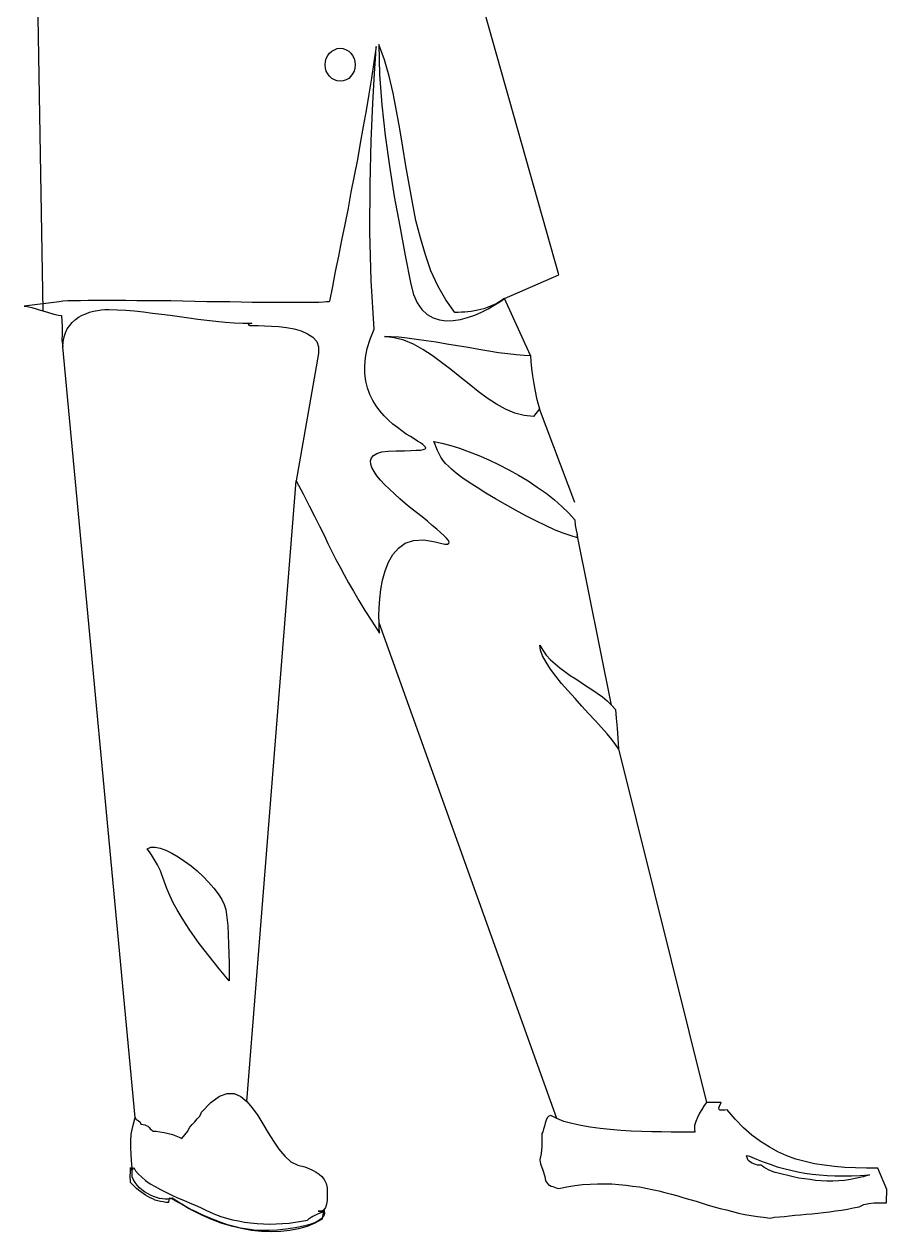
# Model space of a CAD drawing. Extents: x 3778 to 4621, y -3448 to -1606.
# Drawn here: x 3841 to 4621, y -3448 to -2356 of the extents above; entities that cross this region are included whole.
import ezdxf

# ---------------------------------------------------------------- set-up
doc = ezdxf.new("R2010")
doc.units = 0
doc.header["$LTSCALE"] = 1270
doc.header["$MEASUREMENT"] = 0
doc.layers.get('0').update_dxf_attribs({"linetype": 'CONTINUOUS'})

msp = doc.modelspace()

# ---------------------------------------------------------------- linework, layer by layer
at = {"linetype": 'CONTINUOUS'}
for p, q in [((4324.1, -2582.8), (4244, -2299.2)), ((3852.8, -2321), (3857.9, -2615.4)), ((4121.3, -2379.5), (4123.8, -2378.4)), ((4123.8, -2378.4), (4126.6, -2378.2)), ((4126.6, -2378.2), (4129.3, -2378.4)), ((4129.3, -2378.4), (4131.9, -2379.5)), ((4159.1, -2376.7), (4156.9, -2390.7)), ((4158.6, -2383.3), (4159.1, -2376.7)), ((4161.4, -2374.8), (4162, -2401.8)), ((4166.5, -2388.6), (4161.4, -2374.8)), ((4113.2, -2390.1), (4114, -2387.3)), ((4114, -2387.3), (4115.3, -2384.8)), ((4115.3, -2384.8), (4117, -2382.6)), ((4117, -2382.6), (4118.9, -2380.7)), ((4118.9, -2380.7), (4121.3, -2379.5)), ((4131.9, -2379.5), (4134.2, -2380.7)), ((4134.2, -2380.7), (4136.1, -2382.6)), ((4136.1, -2382.6), (4137.8, -2384.8)), ((4137.8, -2384.8), (4139.1, -2387.3)), ((4139.1, -2387.3), (4139.9, -2390.1)), ((4157.6, -2401.1), (4158.6, -2383.3)), ((4170.8, -2403.5), (4166.5, -2388.6)), ((4113, -2393.1), (4113.2, -2390.1)), ((4113.2, -2396), (4113, -2393.1)), ((4114, -2398.8), (4113.2, -2396)), ((4115.3, -2401.3), (4114, -2398.8)), ((4139.1, -2398.8), (4137.8, -2401.3)), ((4139.9, -2396), (4139.1, -2398.8)), ((4139.9, -2390.1), (4140.2, -2393.1)), ((4140.2, -2393.1), (4139.9, -2396)), ((4156.9, -2390.7), (4154.8, -2405.2)), ((4117, -2403.5), (4115.3, -2401.3)), ((4118.9, -2405.4), (4117, -2403.5)), ((4121.3, -2406.6), (4118.9, -2405.4)), ((4123.8, -2407.7), (4121.3, -2406.6)), ((4126.6, -2407.9), (4123.8, -2407.7)), ((4129.3, -2407.7), (4126.6, -2407.9)), ((4131.9, -2406.6), (4129.3, -2407.7)), ((4134.2, -2405.4), (4131.9, -2406.6)), ((4136.1, -2403.5), (4134.2, -2405.4)), ((4137.8, -2401.3), (4136.1, -2403.5)), ((4154.8, -2405.2), (4152.5, -2419.6)), ((4156.1, -2427.7), (4157.6, -2401.1)), ((4162, -2401.8), (4164.2, -2429.4)), ((4174.4, -2418.8), (4170.8, -2403.5)), ((4152.5, -2419.6), (4149.9, -2434.3)), ((4177.5, -2434.7), (4174.4, -2418.8)), ((4154.6, -2461.7), (4156.1, -2427.7)), ((4164.2, -2429.4), (4167.1, -2457)), ((4149.9, -2434.3), (4147.4, -2448.9)), ((4180.5, -2451), (4177.5, -2434.7)), ((4147.4, -2448.9), (4144.6, -2463.8)), ((4183.3, -2467.6), (4180.5, -2451)), ((4144.6, -2463.8), (4142.1, -2478.7)), ((4153.5, -2501), (4154.6, -2461.7)), ((4167.1, -2457), (4171, -2484.6)), ((4186, -2484.4), (4183.3, -2467.6)), ((4142.1, -2478.7), (4139.3, -2493.5)), ((4171, -2484.6), (4175.4, -2512)), ((4188.8, -2501), (4186, -2484.4)), ((4139.3, -2493.5), (4136.3, -2508.2)), ((4136.3, -2508.2), (4133.6, -2522.8)), ((4153.3, -2543.9), (4153.5, -2501)), ((4191.8, -2517.5), (4188.8, -2501)), ((4175.4, -2512), (4180.3, -2539)), ((4195, -2533.9), (4191.8, -2517.5)), ((4133.6, -2522.8), (4130.6, -2537.5)), ((4130.6, -2537.5), (4127.8, -2551.7)), ((4180.3, -2539), (4185.2, -2565.5)), ((4199, -2549.6), (4195, -2533.9)), ((4127.8, -2551.7), (4125.1, -2566)), ((4154.4, -2588), (4153.3, -2543.9)), ((4203.5, -2564.9), (4199, -2549.6)), ((4125.1, -2566), (4122.1, -2579.8)), ((4185.2, -2565.5), (4190.3, -2591.4)), ((4208.6, -2579.3), (4203.5, -2564.9)), ((4122.1, -2579.8), (4119.6, -2593.4)), ((4214.7, -2592.9), (4208.6, -2579.3)), ((4275, -2604.2), (4324.1, -2582.8)), ((4119.6, -2593.4), (4116.8, -2606.7)), ((4157.2, -2632), (4154.4, -2588)), ((4190.3, -2591.4), (4192.8, -2600.8)), ((4221.9, -2605.5), (4214.7, -2592.9)), ((3872.5, -2607.2), (3840.9, -2611.2)), ((3875.9, -2606.7), (3872.5, -2607.2)), ((3880.4, -2606.5), (3875.9, -2606.7)), ((3885.7, -2606.3), (3880.4, -2606.5)), ((3891.8, -2606.3), (3885.7, -2606.3)), ((3898.6, -2606.1), (3891.8, -2606.3)), ((3906.3, -2606.1), (3898.6, -2606.1)), ((3914.6, -2606.1), (3906.3, -2606.1)), ((3923.5, -2606.1), (3914.6, -2606.1)), ((3932.8, -2606.1), (3923.5, -2606.1)), ((3942.6, -2606.3), (3932.8, -2606.1)), ((3952.6, -2606.3), (3942.6, -2606.3)), ((3963, -2606.5), (3952.6, -2606.3)), ((3973.6, -2606.5), (3963, -2606.5)), ((3984.3, -2606.7), (3973.6, -2606.5)), ((3995.1, -2607), (3984.3, -2606.7)), ((4005.9, -2607.2), (3995.1, -2607)), ((4016.5, -2607.4), (4005.9, -2607.2)), ((4026.9, -2607.4), (4016.5, -2607.4)), ((4037.1, -2607.6), (4026.9, -2607.4)), ((4047.1, -2607.8), (4037.1, -2607.6)), ((4056.7, -2607.8), (4047.1, -2607.8)), ((4066, -2608), (4056.7, -2607.8)), ((4074.5, -2608), (4066, -2608)), ((4082.6, -2608), (4074.5, -2608)), ((4090, -2608), (4082.6, -2608)), ((4096.6, -2608), (4090, -2608)), ((4102.4, -2608), (4096.6, -2608)), ((4107.2, -2607.8), (4102.4, -2608)), ((4111.3, -2607.6), (4107.2, -2607.8)), ((4114.3, -2607.4), (4111.3, -2607.6)), ((4116.2, -2607.2), (4114.3, -2607.4)), ((4116.8, -2606.7), (4116.2, -2607.2)), ((4192.8, -2600.8), (4196, -2608.2)), ((4196, -2608.2), (4200.3, -2614.2)), ((4230.2, -2616.9), (4221.9, -2605.5)), ((4265.7, -2610.3), (4270.8, -2607.4)), ((4269.9, -2607.6), (4267.4, -2609.1)), ((4272.5, -2605.9), (4269.9, -2607.6)), ((4270.8, -2607.4), (4275, -2604.2)), ((4275, -2604.2), (4272.5, -2605.9)), ((4298.6, -2655.8), (4275, -2604.2)), ((3840.9, -2611.2), (3843.6, -2611.6)), ((3843.6, -2611.6), (3847.7, -2612.5)), ((3847.7, -2612.5), (3852.6, -2614)), ((3852.6, -2614), (3857.9, -2615.4)), ((3857.9, -2615.4), (3863, -2616.9)), ((3863, -2616.9), (3867.8, -2618.4)), ((3867.8, -2618.4), (3871.9, -2619.3)), ((3893.3, -2619.5), (3896.5, -2618)), ((3896.5, -2618), (3899.9, -2616.7)), ((3899.9, -2616.7), (3903.5, -2615.7)), ((3903.5, -2615.7), (3907.1, -2615)), ((3907.1, -2615), (3910.5, -2614.4)), ((3910.5, -2614.4), (3913.9, -2614.2)), ((3913.9, -2614.2), (3917.3, -2614.2)), ((3917.3, -2614.2), (3925, -2614.4)), ((3925, -2614.4), (3932.8, -2614.8)), ((3932.8, -2614.8), (3940.7, -2615.4)), ((3940.7, -2615.4), (3948.8, -2616.3)), ((3948.8, -2616.3), (3956.8, -2617.4)), ((3956.8, -2617.4), (3964.9, -2618.4)), ((3964.9, -2618.4), (3973, -2619.5)), ((4200.3, -2614.2), (4205.2, -2618.6)), ((4205.2, -2618.6), (4210.5, -2621.8)), ((4233.2, -2616.9), (4230.2, -2616.9)), ((4236.2, -2616.7), (4233.2, -2616.9)), ((4239.1, -2616.5), (4236.2, -2616.7)), ((4241.9, -2616.3), (4239.1, -2616.5)), ((4244.9, -2615.9), (4241.9, -2616.3)), ((4247.9, -2615.4), (4244.9, -2615.9)), ((4250.8, -2614.8), (4247.9, -2615.4)), ((4248.3, -2619.3), (4254.4, -2616.5)), ((4253.6, -2614.2), (4250.8, -2614.8)), ((4256.3, -2613.5), (4253.6, -2614.2)), ((4254.4, -2616.5), (4260.4, -2613.5)), ((4259.3, -2612.5), (4256.3, -2613.5)), ((4261.9, -2611.4), (4259.3, -2612.5)), ((4260.4, -2613.5), (4265.7, -2610.3)), ((4264.6, -2610.3), (4261.9, -2611.4)), ((4267.4, -2609.1), (4264.6, -2610.3)), ((3871.9, -2619.3), (3874.6, -2619.7)), ((3874.6, -2619.7), (3875.3, -2629.7)), ((3875.3, -2629.7), (3875.1, -2636.5)), ((3879.9, -2631.8), (3882.1, -2628.6)), ((3882.1, -2628.6), (3884.4, -2625.9)), ((3884.4, -2625.9), (3887.2, -2623.3)), ((3887.2, -2623.3), (3890.1, -2621.2)), ((3890.1, -2621.2), (3893.3, -2619.5)), ((3973, -2619.5), (3981.3, -2620.5)), ((3981.3, -2620.5), (3989.6, -2621.8)), ((3989.6, -2621.8), (3997.8, -2622.9)), ((3997.8, -2622.9), (4006.1, -2623.9)), ((4006.1, -2623.9), (4014.2, -2624.8)), ((4014.2, -2624.8), (4022.5, -2625.6)), ((4022.5, -2625.6), (4030.6, -2626.3)), ((4030.6, -2626.3), (4038.6, -2626.5)), ((4038.6, -2626.5), (4046.7, -2626.7)), ((4043.9, -2627.6), (4043.5, -2628.2)), ((4043.5, -2628.2), (4044.8, -2628.6)), ((4046.7, -2626.7), (4043.9, -2627.6)), ((4044.8, -2628.6), (4048, -2628.6)), ((4048, -2628.6), (4052.4, -2628.8)), ((4052.4, -2628.8), (4058, -2629)), ((4058, -2629), (4064.3, -2629.3)), ((4064.3, -2629.3), (4071.1, -2629.7)), ((4071.1, -2629.7), (4078.1, -2630.5)), ((4210.5, -2621.8), (4216.2, -2623.7)), ((4216.2, -2623.7), (4222.4, -2624.4)), ((4222.4, -2624.4), (4228.7, -2624.2)), ((4228.7, -2624.2), (4235.3, -2623.3)), ((4235.3, -2623.3), (4241.7, -2621.6)), ((4241.7, -2621.6), (4248.3, -2619.3)), ((3875.1, -2636.5), (3874.9, -2641.8)), ((3876.1, -2643.3), (3877, -2639)), ((3877, -2639), (3878.3, -2635.2)), ((3878.3, -2635.2), (3879.9, -2631.8)), ((4078.1, -2630.5), (4084.9, -2631.8)), ((4084.9, -2631.8), (4091.3, -2633.5)), ((4091.3, -2633.5), (4097, -2636.1)), ((4097, -2636.1), (4101.9, -2639.2)), ((4101.9, -2639.2), (4105.3, -2643.1)), ((4151, -2649.6), (4153.5, -2640.9)), ((4153.5, -2640.9), (4157.2, -2632)), ((4175.4, -2639.7), (4166.7, -2638.6)), ((4166.7, -2638.6), (4172.7, -2638.6)), ((4172.7, -2638.6), (4179.5, -2639)), ((4184.1, -2642), (4175.4, -2639.7)), ((4179.5, -2639), (4187.1, -2639.9)), ((4187.1, -2639.9), (4195.4, -2640.9)), ((4195.4, -2640.9), (4204.3, -2642.2)), ((3874.9, -2641.8), (3875.9, -2647.9)), ((3875.9, -2647.9), (3876.1, -2643.3)), ((3941.1, -3344.3), (3875.9, -2647.9)), ((4105.3, -2643.1), (4107, -2647.9)), ((4107, -2647.9), (4107, -2653.9)), ((4149.3, -2657.5), (4151, -2649.6)), ((4192.8, -2645.6), (4184.1, -2642)), ((4201.3, -2650.3), (4192.8, -2645.6)), ((4209.6, -2655.8), (4201.3, -2650.3)), ((4204.3, -2642.2), (4213.4, -2643.5)), ((4213.4, -2643.5), (4223, -2645.2)), ((4223, -2645.2), (4232.6, -2646.9)), ((4232.6, -2646.9), (4242.1, -2648.4)), ((4242.1, -2648.4), (4251.7, -2650.1)), ((4251.7, -2650.1), (4260.8, -2651.6)), ((4260.8, -2651.6), (4269.7, -2653)), ((4107, -2653.9), (4086.8, -2769.2)), ((4148.7, -2665.2), (4149.3, -2657.5)), ((4218.1, -2662), (4209.6, -2655.8)), ((4226.4, -2668.3), (4218.1, -2662)), ((4269.7, -2653), (4278, -2654.1)), ((4278, -2654.1), (4285.7, -2655)), ((4285.7, -2655), (4292.7, -2655.6)), ((4292.7, -2655.6), (4298.6, -2655.8)), ((4298.6, -2655.8), (4298.8, -2661.1)), ((4298.8, -2661.1), (4299.5, -2667.5)), ((4148.9, -2672.2), (4148.7, -2665.2)), ((4149.7, -2679), (4148.9, -2672.2)), ((4234.7, -2675.1), (4226.4, -2668.3)), ((4299.5, -2667.5), (4300.3, -2674.3)), ((4151.2, -2685.1), (4149.7, -2679)), ((4243, -2681.7), (4234.7, -2675.1)), ((4251.2, -2688.3), (4243, -2681.7)), ((4300.3, -2674.3), (4301.6, -2681.3)), ((4301.6, -2681.3), (4302.9, -2688.1)), ((4153.3, -2690.9), (4151.2, -2685.1)), ((4156.1, -2696.4), (4153.3, -2690.9)), ((4259.5, -2694.3), (4251.2, -2688.3)), ((4267.8, -2699.8), (4259.5, -2694.3)), ((4302.9, -2688.1), (4304.1, -2694.5)), ((4304.1, -2694.5), (4305.4, -2699.8)), ((4159.1, -2701.3), (4156.1, -2696.4)), ((4162.5, -2705.9), (4159.1, -2701.3)), ((4166.3, -2710.2), (4162.5, -2705.9)), ((4276.1, -2704.2), (4267.8, -2699.8)), ((4284.4, -2707.9), (4276.1, -2704.2)), ((4306.7, -2704), (4301.2, -2710.8)), ((4305.4, -2699.8), (4306.7, -2704)), ((4338.6, -2788.6), (4306.7, -2704)), ((4170.1, -2714.2), (4166.3, -2710.2)), ((4174.1, -2717.8), (4170.1, -2714.2)), ((4292.7, -2710), (4284.4, -2707.9)), ((4301.2, -2710.8), (4292.7, -2710)), ((4178.4, -2721), (4174.1, -2717.8)), ((4182.4, -2724), (4178.4, -2721)), ((4186.3, -2726.8), (4182.4, -2724)), ((4190.1, -2729.1), (4186.3, -2726.8)), ((4193.5, -2731.2), (4190.1, -2729.1)), ((4196.4, -2733.1), (4193.5, -2731.2)), ((4199.2, -2734.8), (4196.4, -2733.1)), ((4201.3, -2736.3), (4199.2, -2734.8)), ((4202.8, -2737.6), (4201.3, -2736.3)), ((4203.7, -2738.6), (4202.8, -2737.6)), ((4203.9, -2739.5), (4203.7, -2738.6)), ((4212.4, -2736.1), (4211.3, -2733.6)), ((4211.3, -2733.6), (4218.5, -2735)), ((4213.4, -2738.6), (4212.4, -2736.1)), ((4214.5, -2741.6), (4213.4, -2738.6)), ((4218.5, -2735), (4226.4, -2737)), ((4226.4, -2737), (4234.5, -2739.5)), ((4154, -2751), (4154.8, -2748.2)), ((4154.8, -2748.2), (4156.7, -2746.1)), ((4156.7, -2746.1), (4159.7, -2744.4)), ((4159.7, -2744.4), (4164.2, -2742.9)), ((4164.2, -2742.9), (4169.9, -2742.1)), ((4169.9, -2742.1), (4177.1, -2741.8)), ((4177.1, -2741.8), (4184.6, -2741.8)), ((4184.6, -2741.8), (4190.5, -2741.6)), ((4190.5, -2741.6), (4195.2, -2741.4)), ((4195.2, -2741.4), (4199, -2741.2)), ((4199, -2741.2), (4201.5, -2740.8)), ((4201.5, -2740.8), (4203.2, -2740.1)), ((4203.2, -2740.1), (4203.9, -2739.5)), ((4216, -2744.6), (4214.5, -2741.6)), ((4217.5, -2747.6), (4216, -2744.6)), ((4219.4, -2750.5), (4217.5, -2747.6)), ((4234.5, -2739.5), (4243, -2742.7)), ((4243, -2742.7), (4251.9, -2746.1)), ((4251.9, -2746.1), (4260.8, -2750.1)), ((4260.8, -2750.1), (4269.7, -2754.4)), ((4154.2, -2753.9), (4154, -2751)), ((4155.2, -2757.1), (4154.2, -2753.9)), ((4157.2, -2760.5), (4155.2, -2757.1)), ((4159.7, -2764.4), (4157.2, -2760.5)), ((4221.7, -2753.3), (4219.4, -2750.5)), ((4224.5, -2755.9), (4221.7, -2753.3)), ((4227.2, -2758.6), (4224.5, -2755.9)), ((4231.3, -2762), (4227.2, -2758.6)), ((4269.7, -2754.4), (4278.9, -2759)), ((4278.9, -2759), (4287.6, -2763.9)), ((4042, -3329.8), (4086.8, -2769.2)), ((4086.8, -2769.2), (4093, -2780.9)), ((4162.9, -2768.4), (4159.7, -2764.4)), ((4166.7, -2772.4), (4162.9, -2768.4)), ((4236.6, -2766.1), (4231.3, -2762)), ((4243, -2770.5), (4236.6, -2766.1)), ((4250.4, -2775.2), (4243, -2770.5)), ((4287.6, -2763.9), (4296.3, -2769.2)), ((4296.3, -2769.2), (4304.6, -2774.8)), ((4093, -2780.9), (4098.5, -2791.5)), ((4171, -2776.7), (4166.7, -2772.4)), ((4175.6, -2780.9), (4171, -2776.7)), ((4180.5, -2785.2), (4175.6, -2780.9)), ((4258.3, -2780.3), (4250.4, -2775.2)), ((4266.8, -2785.4), (4258.3, -2780.3)), ((4304.6, -2774.8), (4312.6, -2780.3)), ((4312.6, -2780.3), (4320.1, -2786.2)), ((4098.5, -2791.5), (4103.4, -2801.1)), ((4185.4, -2789.4), (4180.5, -2785.2)), ((4190.5, -2793.7), (4185.4, -2789.4)), ((4195.6, -2797.7), (4190.5, -2793.7)), ((4275.9, -2790.5), (4266.8, -2785.4)), ((4285, -2795.6), (4275.9, -2790.5)), ((4320.1, -2786.2), (4326.9, -2792.2)), ((4326.9, -2792.2), (4333, -2798.1)), ((4103.4, -2801.1), (4107.9, -2810)), ((4200.5, -2801.7), (4195.6, -2797.7)), ((4205.4, -2805.6), (4200.5, -2801.7)), ((4294.2, -2800.7), (4285, -2795.6)), ((4303.3, -2805.1), (4294.2, -2800.7)), ((4333, -2798.1), (4338.6, -2804.3)), ((4338.6, -2804.3), (4339, -2809.2)), ((4107.9, -2810), (4111.9, -2818.1)), ((4209.6, -2809.4), (4205.4, -2805.6)), ((4213.9, -2812.6), (4209.6, -2809.4)), ((4217.3, -2815.8), (4213.9, -2812.6)), ((4312, -2809.4), (4303.3, -2805.1)), ((4320.3, -2813.2), (4312, -2809.4)), ((4328.1, -2816.4), (4320.3, -2813.2)), ((4339, -2809.2), (4339.8, -2813.6)), ((4339.8, -2813.6), (4340.7, -2817.7)), ((4111.9, -2818.1), (4115.5, -2825.7)), ((4115.5, -2825.7), (4119.1, -2833)), ((4179.2, -2829.8), (4185.4, -2825.5)), ((4185.4, -2825.5), (4192.8, -2823)), ((4192.8, -2823), (4202, -2822.3)), ((4202, -2822.3), (4212.4, -2824.3)), ((4212.4, -2824.3), (4217.3, -2825.5)), ((4220.2, -2818.5), (4217.3, -2815.8)), ((4217.3, -2825.5), (4221.1, -2826.2)), ((4222.6, -2820.9), (4220.2, -2818.5)), ((4221.1, -2826.2), (4223.4, -2826.2)), ((4224.3, -2823), (4222.6, -2820.9)), ((4223.4, -2826.2), (4224.7, -2825.5)), ((4224.9, -2824.5), (4224.3, -2823)), ((4224.7, -2825.5), (4224.9, -2824.5)), ((4335.2, -2818.9), (4328.1, -2816.4)), ((4341.1, -2820.6), (4335.2, -2818.9)), ((4340.7, -2817.7), (4341.1, -2820.6)), ((4371.9, -2971.7), (4340.7, -2817.7)), ((4119.1, -2833), (4122.7, -2840)), ((4170.1, -2842.7), (4174.1, -2835.7)), ((4174.1, -2835.7), (4179.2, -2829.8)), ((4122.7, -2840), (4126.4, -2847)), ((4126.4, -2847), (4130, -2854)), ((4167.1, -2850.4), (4170.1, -2842.7)), ((4130, -2854), (4134, -2861.2)), ((4163.3, -2867.4), (4164.8, -2858.7)), ((4164.8, -2858.7), (4167.1, -2850.4)), ((4134, -2861.2), (4138.5, -2868.9)), ((4138.5, -2868.9), (4143.4, -2877.1)), ((4162.3, -2875.7), (4163.3, -2867.4)), ((4143.4, -2877.1), (4148.9, -2886.1)), ((4161.8, -2883.7), (4162.3, -2875.7)), ((4148.9, -2886.1), (4155, -2895.8)), ((4161.6, -2891), (4161.8, -2883.7)), ((4161.8, -2897.3), (4161.6, -2891)), ((4155, -2895.8), (4162, -2906.7)), ((4322.4, -3345.3), (4161.8, -2897.3)), ((4161.8, -2902.2), (4161.8, -2897.3)), ((4162, -2905.4), (4161.8, -2902.2)), ((4162, -2906.7), (4162, -2905.4)), ((4306.9, -2917.5), (4309.7, -2922.2)), ((4307.5, -2922.2), (4306.9, -2917.5)), ((4309.4, -2927.3), (4307.5, -2922.2)), ((4309.7, -2922.2), (4312.8, -2926.6)), ((4312.6, -2933), (4309.4, -2927.3)), ((4316.7, -2939.2), (4312.6, -2933)), ((4312.8, -2926.6), (4316.5, -2930.7)), ((4316.5, -2930.7), (4320.7, -2934.5)), ((4320.7, -2934.5), (4325, -2938.1)), ((4321.3, -2945.5), (4316.7, -2939.2)), ((4326.7, -2952.3), (4321.3, -2945.5)), ((4325, -2938.1), (4329.6, -2941.5)), ((4329.6, -2941.5), (4334.3, -2944.9)), ((4334.3, -2944.9), (4339.4, -2948.1)), ((4332.6, -2958.9), (4326.7, -2952.3)), ((4339.4, -2948.1), (4344.3, -2951.3)), ((4344.3, -2951.3), (4349.2, -2954.5)), ((4349.2, -2954.5), (4354.1, -2957.7)), ((4338.8, -2965.9), (4332.6, -2958.9)), ((4344.9, -2972.7), (4338.8, -2965.9)), ((4354.1, -2957.7), (4358.9, -2960.8)), ((4358.9, -2960.8), (4363.6, -2964.2)), ((4363.6, -2964.2), (4367.9, -2967.8)), ((4367.9, -2967.8), (4371.9, -2971.7)), ((4351.1, -2979.3), (4344.9, -2972.7)), ((4357, -2985.7), (4351.1, -2979.3)), ((4371.9, -2971.7), (4375.5, -2975.7)), ((4375.5, -2975.7), (4375.9, -2983.6)), ((4362.6, -2991.9), (4357, -2985.7)), ((4375.9, -2983.6), (4376.8, -2992.5)), ((4367.7, -2997.6), (4362.6, -2991.9)), ((4372.1, -3002.7), (4367.7, -2997.6)), ((4376.8, -2992.5), (4377.6, -3001.6)), ((4375.5, -3007.4), (4372.1, -3002.7)), ((4378.1, -3011.2), (4375.5, -3007.4)), ((4377.6, -3001.6), (4378.1, -3011.2)), ((4378.1, -3011.2), (4457.7, -3330.9)), ((3952, -3101.5), (3955.4, -3100.2)), ((3954.1, -3104.2), (3952, -3101.5)), ((3956, -3107), (3954.1, -3104.2)), ((3955.4, -3100.2), (3959.4, -3100.2)), ((3957.9, -3110), (3956, -3107)), ((3959.6, -3113.1), (3957.9, -3110)), ((3959.4, -3100.2), (3963.9, -3101)), ((3963.9, -3101), (3969, -3102.9)), ((3969, -3102.9), (3974.5, -3105.5)), ((3974.5, -3105.5), (3980.2, -3108.9)), ((3980.2, -3108.9), (3985.9, -3112.7)), ((3961.3, -3116.1), (3959.6, -3113.1)), ((3962.8, -3119.1), (3961.3, -3116.1)), ((3964.1, -3121.6), (3962.8, -3119.1)), ((3985.9, -3112.7), (3991.7, -3117)), ((3991.7, -3117), (3997.2, -3121.6)), ((3965.1, -3124.2), (3964.1, -3121.6)), ((3967.3, -3130.8), (3965.1, -3124.2)), ((3969.8, -3137.4), (3967.3, -3130.8)), ((3997.2, -3121.6), (4002.7, -3126.7)), ((4002.7, -3126.7), (4007.6, -3131.8)), ((4007.6, -3131.8), (4012.3, -3137.1)), ((3972.6, -3143.9), (3969.8, -3137.4)), ((4012.3, -3137.1), (4016.1, -3142.2)), ((4016.1, -3142.2), (4019.5, -3147.3)), ((3975.7, -3150.3), (3972.6, -3143.9)), ((3979.2, -3156.7), (3975.7, -3150.3)), ((4019.5, -3147.3), (4021.8, -3152)), ((4021.8, -3152), (4023.3, -3156.5)), ((3982.8, -3162.8), (3979.2, -3156.7)), ((3986.6, -3169), (3982.8, -3162.8)), ((4023.3, -3156.5), (4025, -3170.9)), ((3990.6, -3175.2), (3986.6, -3169)), ((3994.9, -3181.1), (3990.6, -3175.2)), ((4025, -3170.9), (4025.7, -3187.7)), ((3999.1, -3187.1), (3994.9, -3181.1)), ((4003.6, -3192.8), (3999.1, -3187.1)), ((4008, -3198.7), (4003.6, -3192.8)), ((4025.7, -3187.7), (4026.1, -3205.1)), ((4012.5, -3204.3), (4008, -3198.7)), ((4017.2, -3210), (4012.5, -3204.3)), ((4026.1, -3205.1), (4026.1, -3221)), ((4021.6, -3215.5), (4017.2, -3210)), ((4026.1, -3221), (4021.6, -3215.5)), ((4009.7, -3330.7), (4017.4, -3325.1)), ((4017.4, -3325.1), (4024.4, -3322.6)), ((4024.4, -3322.6), (4030.8, -3322.8)), ((4030.8, -3322.8), (4036.7, -3325.4)), ((4036.7, -3325.4), (4042, -3329.8)), ((4001.2, -3339.6), (4009.7, -3330.7)), ((4042, -3329.8), (4047.1, -3335.5)), ((4047.1, -3335.5), (4052, -3342.6)), ((4453.5, -3337), (4451.3, -3340.6)), ((4455.6, -3333.6), (4453.5, -3337)), ((4457.7, -3330.9), (4455.6, -3333.6)), ((4470.9, -3330.9), (4457.7, -3330.9)), ((4468.8, -3336), (4469.4, -3334.1)), ((4469, -3337.2), (4468.8, -3336)), ((4469.6, -3337.9), (4469, -3337.2)), ((4469.4, -3334.1), (4470.9, -3330.9)), ((4470.9, -3337.9), (4469.6, -3337.9)), ((4472.4, -3337.9), (4470.9, -3337.9)), ((4474.3, -3337.7), (4472.4, -3337.9)), ((4476.2, -3337.5), (4474.3, -3337.7)), ((4483.6, -3345.9), (4476.2, -3337.5)), ((3939, -3352.5), (3941.1, -3344.3)), ((3941.1, -3344.3), (3942, -3346.2)), ((3942, -3346.2), (3943.9, -3347.2)), ((3943.9, -3347.2), (3945.6, -3348.5)), ((3945.6, -3348.5), (3946.4, -3350.4)), ((3992.7, -3350.8), (3995.1, -3348.3)), ((3995.1, -3348.3), (3997.2, -3345.7)), ((3997.2, -3345.7), (3999.3, -3343.4)), ((3999.3, -3343.4), (4000.6, -3341.3)), ((4000.6, -3341.3), (4001.2, -3339.6)), ((4052, -3342.6), (4056.7, -3350.2)), ((4056.7, -3350.2), (4061.4, -3358.1)), ((4311.8, -3349.6), (4311.2, -3352.3)), ((4312.6, -3346.8), (4311.8, -3349.6)), ((4313.7, -3344.7), (4312.6, -3346.8)), ((4315.2, -3343.2), (4313.7, -3344.7)), ((4316.9, -3342.6), (4315.2, -3343.2)), ((4322.4, -3345.3), (4316.9, -3342.6)), ((4328.8, -3347.9), (4322.4, -3345.3)), ((4336, -3349.8), (4328.8, -3347.9)), ((4344.1, -3351.7), (4336, -3349.8)), ((4447.9, -3348.1), (4446.9, -3351.7)), ((4449.6, -3344.3), (4447.9, -3348.1)), ((4451.3, -3340.6), (4449.6, -3344.3)), ((4491.1, -3353.6), (4483.6, -3345.9)), ((3937.3, -3365.7), (3937.7, -3359.5)), ((3937.7, -3359.5), (3939, -3352.5)), ((3946.4, -3350.4), (3948.3, -3350.6)), ((3948.3, -3350.6), (3950.1, -3351)), ((3950.1, -3351), (3951.3, -3351.5)), ((3951.3, -3351.5), (3952.8, -3352.3)), ((3952.8, -3352.3), (3953.9, -3353.4)), ((3953.9, -3353.4), (3954.9, -3354.5)), ((3954.9, -3354.5), (3956, -3355.5)), ((3956, -3355.5), (3957.1, -3356.6)), ((3957.1, -3356.6), (3960.2, -3356.8)), ((3960.2, -3356.8), (3963.6, -3357.2)), ((3963.6, -3357.2), (3967.5, -3357.8)), ((3967.5, -3357.8), (3971.3, -3358.7)), ((3971.3, -3358.7), (3974.9, -3359.8)), ((3974.9, -3359.8), (3978.1, -3360.8)), ((3978.1, -3360.8), (3981.1, -3362.1)), ((3983.4, -3363.4), (3988.7, -3356.6)), ((3988.7, -3356.6), (3989.4, -3355.1)), ((3989.4, -3355.1), (3990.6, -3353.2)), ((3990.6, -3353.2), (3992.7, -3350.8)), ((4061.4, -3358.1), (4066.2, -3365.7)), ((4309.7, -3357.2), (4308.8, -3358.7)), ((4308.8, -3358.7), (4308.8, -3364.4)), ((4310.3, -3354.9), (4309.7, -3357.2)), ((4311.2, -3352.3), (4310.3, -3354.9)), ((4352.6, -3353.2), (4344.1, -3351.7)), ((4361.5, -3354.2), (4352.6, -3353.2)), ((4370.6, -3355.3), (4361.5, -3354.2)), ((4380.2, -3356.1), (4370.6, -3355.3)), ((4389.5, -3356.6), (4380.2, -3356.1)), ((4399.1, -3357), (4389.5, -3356.6)), ((4408.2, -3357.4), (4399.1, -3357)), ((4417.1, -3357.4), (4408.2, -3357.4)), ((4425.6, -3357.6), (4417.1, -3357.4)), ((4433.5, -3357.6), (4425.6, -3357.6)), ((4440.7, -3357.6), (4433.5, -3357.6)), ((4447.1, -3357.6), (4440.7, -3357.6)), ((4446.9, -3351.7), (4446.7, -3354.9)), ((4446.7, -3354.9), (4447.1, -3357.6)), ((4498.7, -3360.2), (4491.1, -3353.6)), ((4506.4, -3366.1), (4498.7, -3360.2)), ((3937.3, -3371.7), (3937.3, -3365.7)), ((3937.5, -3377.4), (3937.3, -3371.7)), ((3981.1, -3362.1), (3983.4, -3363.4)), ((4066.2, -3365.7), (4071.1, -3372.9)), ((4308.8, -3370.6), (4308.2, -3377)), ((4308.8, -3364.4), (4308.8, -3370.6)), ((4514.2, -3371), (4506.4, -3366.1)), ((4522.1, -3375.3), (4514.2, -3371)), ((3937.9, -3383.3), (3937.5, -3377.4)), ((4071.1, -3372.9), (4076.4, -3379.3)), ((4076.4, -3379.3), (4082, -3384.4)), ((4308.2, -3377), (4306.9, -3382.5)), ((4306.9, -3382.5), (4307.7, -3386.3)), ((4493.8, -3379.1), (4494.3, -3378.7)), ((4494.5, -3380.4), (4493.8, -3379.1)), ((4494.3, -3378.7), (4496.4, -3379.3)), ((4494.9, -3382.5), (4494.5, -3380.4)), ((4496.2, -3383.8), (4494.9, -3382.5)), ((4496.4, -3379.3), (4502.8, -3382.1)), ((4502.8, -3382.1), (4508.9, -3384.4)), ((4530.1, -3378.9), (4522.1, -3375.3)), ((4538.4, -3381.9), (4530.1, -3378.9)), ((4546.7, -3384.2), (4538.4, -3381.9)), ((3936.7, -3396.9), (3936.9, -3394)), ((3936.9, -3392), (3937.1, -3389.5)), ((3936.9, -3394), (3936.9, -3392)), ((3937.1, -3389.5), (3937.3, -3390.8)), ((3937.3, -3390.8), (3937.9, -3391.6)), ((3938.4, -3390.1), (3937.9, -3383.3)), ((3937.9, -3391.6), (3938.8, -3391.6)), ((3938.6, -3398), (3938.4, -3390.1)), ((3938.8, -3391.6), (3939.9, -3389.5)), ((3939.9, -3389.5), (3941.6, -3392.5)), ((3941.6, -3392.5), (3943.9, -3395.4)), ((4082, -3384.4), (4088.1, -3387.6)), ((4088.1, -3387.6), (4094.7, -3388.9)), ((4094.7, -3388.9), (4098.3, -3390.6)), ((4098.3, -3390.6), (4101.5, -3392)), ((4101.5, -3392), (4104.7, -3393.7)), ((4104.7, -3393.7), (4107.5, -3395.7)), ((4307.7, -3386.3), (4309.7, -3392)), ((4309.7, -3392), (4311.4, -3397.8)), ((4497.4, -3384.8), (4496.2, -3383.8)), ((4498.9, -3385.7), (4497.4, -3384.8)), ((4500.4, -3386.3), (4498.9, -3385.7)), ((4502.1, -3386.9), (4500.4, -3386.3)), ((4503.8, -3387.4), (4502.1, -3386.9)), ((4505.5, -3387.6), (4503.8, -3387.4)), ((4507.2, -3387.6), (4505.5, -3387.6)), ((4508.3, -3388.4), (4507.2, -3387.6)), ((4509.8, -3389.5), (4508.3, -3388.4)), ((4508.9, -3384.4), (4515.3, -3386.7)), ((4511.7, -3390.6), (4509.8, -3389.5)), ((4513.8, -3391.6), (4511.7, -3390.6)), ((4515.9, -3392.7), (4513.8, -3391.6)), ((4515.3, -3386.7), (4521.4, -3388.9)), ((4518, -3393.5), (4515.9, -3392.7)), ((4519.7, -3394.2), (4518, -3393.5)), ((4521.4, -3388.9), (4527.6, -3390.6)), ((4527.6, -3390.6), (4534, -3392)), ((4534, -3392), (4540.1, -3393.5)), ((4540.1, -3393.5), (4546.5, -3394.6)), ((4555.4, -3386.1), (4546.7, -3384.2)), ((4564.1, -3387.6), (4555.4, -3386.1)), ((4573.3, -3388.6), (4564.1, -3387.6)), ((4582.6, -3389.5), (4573.3, -3388.6)), ((4592.4, -3389.9), (4582.6, -3389.5)), ((4602.4, -3390.1), (4592.4, -3389.9)), ((4612.6, -3390.1), (4602.4, -3390.1)), ((4620.6, -3409.5), (4612.6, -3390.1)), ((3937.1, -3403.1), (3936.7, -3396.9)), ((3938.8, -3405), (3937.1, -3403.1)), ((3939.6, -3400.8), (3938.6, -3398)), ((3941.1, -3403.1), (3939.6, -3400.8)), ((3943, -3405.6), (3941.1, -3403.1)), ((3943.9, -3395.4), (3947.1, -3398.4)), ((3947.1, -3398.4), (3950.7, -3401.2)), ((3950.7, -3401.2), (3954.7, -3404.2)), ((3954.7, -3404.2), (3959.2, -3406.7)), ((4107.5, -3395.7), (4110, -3397.8)), ((4110, -3397.8), (4112.1, -3400.5)), ((4112.1, -3400.5), (4113.8, -3403.9)), ((4113.8, -3403.9), (4114.9, -3408)), ((4311.4, -3397.8), (4312.2, -3401.6)), ((4312.2, -3401.6), (4314.8, -3405.2)), ((4345.6, -3405), (4352.4, -3404.6)), ((4352.4, -3404.6), (4359.2, -3404.2)), ((4359.2, -3404.2), (4365.7, -3404.2)), ((4365.7, -3404.2), (4372.1, -3404.4)), ((4372.1, -3404.4), (4378.5, -3404.8)), ((4378.5, -3404.8), (4384.9, -3405.4)), ((4521.2, -3394.4), (4519.7, -3394.2)), ((4526.1, -3395.7), (4521.2, -3394.4)), ((4531.2, -3396.9), (4526.1, -3395.7)), ((4536.1, -3398), (4531.2, -3396.9)), ((4541, -3399.1), (4536.1, -3398)), ((4546.1, -3399.9), (4541, -3399.1)), ((4551.2, -3400.5), (4546.1, -3399.9)), ((4546.5, -3394.6), (4553.1, -3395.7)), ((4556.3, -3401.2), (4551.2, -3400.5)), ((4553.1, -3395.7), (4559.9, -3396.3)), ((4561.4, -3401.6), (4556.3, -3401.2)), ((4559.9, -3396.3), (4566.7, -3396.7)), ((4566.5, -3401.8), (4561.4, -3401.6)), ((4571.8, -3401.8), (4566.5, -3401.8)), ((4566.7, -3396.7), (4573.7, -3397.1)), ((4577.1, -3401.6), (4571.8, -3401.8)), ((4573.7, -3397.1), (4581.1, -3397.1)), ((4582.4, -3401.2), (4577.1, -3401.6)), ((4581.1, -3397.1), (4588.8, -3397.1)), ((4587.9, -3400.3), (4582.4, -3401.2)), ((4593.5, -3399.3), (4587.9, -3400.3)), ((4588.8, -3397.1), (4596.6, -3396.7)), ((4599.2, -3398), (4593.5, -3399.3)), ((4596.6, -3396.7), (4604.9, -3396.3)), ((4604.9, -3396.3), (4599.2, -3398)), ((3940.5, -3406.7), (3938.8, -3405)), ((3942.4, -3408.4), (3940.5, -3406.7)), ((3944.3, -3410.1), (3942.4, -3408.4)), ((3945, -3407.8), (3943, -3405.6)), ((3946.4, -3411.6), (3944.3, -3410.1)), ((3947.3, -3409.7), (3945, -3407.8)), ((3948.3, -3413.1), (3946.4, -3411.6)), ((3949.8, -3411.6), (3947.3, -3409.7)), ((3950.5, -3414.6), (3948.3, -3413.1)), ((3952.4, -3413.1), (3949.8, -3411.6)), ((3952.6, -3415.8), (3950.5, -3414.6)), ((3955.2, -3414.6), (3952.4, -3413.1)), ((3954.9, -3416.9), (3952.6, -3415.8)), ((3957.7, -3415.8), (3955.2, -3414.6)), ((3960.5, -3416.7), (3957.7, -3415.8)), ((3959.2, -3406.7), (3964.1, -3409.5)), ((3964.1, -3409.5), (3969, -3412)), ((3969, -3412), (3974.3, -3414.6)), ((3974.3, -3414.6), (3979.6, -3416.9)), ((4114.9, -3415.8), (4114.7, -3419.4)), ((4114.9, -3408), (4114.9, -3411.8)), ((4114.9, -3411.8), (4114.9, -3415.8)), ((4314.8, -3405.2), (4315, -3405.4)), ((4315, -3405.4), (4315.8, -3405.6)), ((4315.8, -3405.6), (4317.1, -3406.3)), ((4317.1, -3406.3), (4318.6, -3406.7)), ((4318.6, -3406.7), (4320.1, -3407.3)), ((4320.1, -3407.3), (4321.6, -3408)), ((4321.6, -3408), (4323, -3408.2)), ((4323, -3408.2), (4324.1, -3408.4)), ((4324.1, -3408.4), (4331.3, -3406.9)), ((4331.3, -3406.9), (4338.6, -3405.9)), ((4338.6, -3405.9), (4345.6, -3405)), ((4384.9, -3405.4), (4390.8, -3406.3)), ((4390.8, -3406.3), (4397, -3407.1)), ((4397, -3407.1), (4402.9, -3408.2)), ((4402.9, -3408.2), (4408.6, -3409.5)), ((4408.6, -3409.5), (4414.6, -3410.7)), ((4414.6, -3410.7), (4420.1, -3412.2)), ((4420.1, -3412.2), (4425.9, -3413.7)), ((4425.9, -3413.7), (4431.6, -3415.2)), ((4431.6, -3415.2), (4437.1, -3416.9)), ((4620.2, -3420.5), (4620.6, -3409.5)), ((3957.1, -3418), (3954.9, -3416.9)), ((3959.4, -3419), (3957.1, -3418)), ((3961.7, -3419.7), (3959.4, -3419)), ((3963.2, -3417.5), (3960.5, -3416.7)), ((3964.1, -3420.3), (3961.7, -3419.7)), ((3966, -3418), (3963.2, -3417.5)), ((3966.4, -3420.7), (3964.1, -3420.3)), ((3968.3, -3418.2), (3966, -3418)), ((3969, -3421.1), (3966.4, -3420.7)), ((3970.6, -3418.2), (3968.3, -3418.2)), ((3971.3, -3421.1), (3969, -3421.1)), ((3972.8, -3418), (3970.6, -3418.2)), ((3971.5, -3418.6), (3971.3, -3421.1)), ((3971.7, -3418), (3971.5, -3418.6)), ((3971.9, -3418), (3971.7, -3418)), ((3972.1, -3417.3), (3971.9, -3418)), ((3973.6, -3417.7), (3972.1, -3417.3)), ((3974.7, -3417.3), (3972.8, -3418)), ((3975.5, -3418.6), (3973.6, -3417.7)), ((3983.2, -3422.8), (3974.7, -3417.3)), ((3978.1, -3419.9), (3975.5, -3418.6)), ((3980.8, -3421.4), (3978.1, -3419.9)), ((3979.6, -3416.9), (3984.9, -3419.2)), ((3983.4, -3422.8), (3980.8, -3421.4)), ((3991.9, -3427.9), (3983.2, -3422.8)), ((3985.9, -3424.3), (3983.4, -3422.8)), ((3984.9, -3419.2), (3990.2, -3421.6)), ((3987.9, -3425.6), (3985.9, -3424.3)), ((3989.4, -3426.5), (3987.9, -3425.6)), ((3995.7, -3429.4), (3989.4, -3426.5)), ((3990.2, -3421.6), (3995.3, -3423.7)), ((3995.3, -3423.7), (4000.2, -3425.8)), ((4000.2, -3425.8), (4004.6, -3427.9)), ((4113.4, -3425.6), (4111.7, -3427.7)), ((4114.3, -3422.8), (4113.4, -3425.6)), ((4114.7, -3419.4), (4114.3, -3422.8)), ((4437.1, -3416.9), (4442.6, -3418.4)), ((4442.6, -3418.4), (4448.2, -3420.1)), ((4448.2, -3420.1), (4453.7, -3421.8)), ((4453.7, -3421.8), (4459.2, -3423.5)), ((4459.2, -3423.5), (4464.5, -3425)), ((4464.5, -3425), (4470, -3426.5)), ((4470, -3426.5), (4475.6, -3427.9)), ((4585, -3427.1), (4590.3, -3426)), ((4590.3, -3426), (4595.6, -3425)), ((4595.6, -3425), (4599.8, -3423.1)), ((4599.8, -3423.1), (4604.5, -3422)), ((4604.5, -3422), (4609, -3421.4)), ((4609, -3421.4), (4613, -3421.4)), ((4613, -3421.4), (4616.6, -3421.6)), ((4616.6, -3421.6), (4619.2, -3421.6)), ((4619.2, -3421.6), (4620.4, -3421.4)), ((4620.4, -3421.4), (4620.2, -3420.5)), ((4000.8, -3432.4), (3991.9, -3427.9)), ((4001.7, -3432.2), (3995.7, -3429.4)), ((4009.7, -3436.4), (4000.8, -3432.4)), ((4007.6, -3434.7), (4001.7, -3432.2)), ((4004.6, -3427.9), (4008.9, -3429.9)), ((4013.4, -3437.1), (4007.6, -3434.7)), ((4008.9, -3429.9), (4013.8, -3432)), ((4018.9, -3439.8), (4009.7, -3436.4)), ((4019.1, -3439.4), (4013.4, -3437.1)), ((4013.8, -3432), (4018.7, -3433.7)), ((4018.7, -3433.7), (4023.8, -3435.4)), ((4023.8, -3435.4), (4029.1, -3436.9)), ((4029.1, -3436.9), (4034.6, -3437.9)), ((4091.5, -3438.1), (4097, -3437.1)), ((4097, -3437.1), (4098.5, -3435.6)), ((4098.5, -3435.6), (4100.2, -3434.5)), ((4100.2, -3434.5), (4101.9, -3433.5)), ((4101.9, -3433.5), (4103.8, -3432.6)), ((4110.2, -3436.2), (4103.6, -3439.8)), ((4103.8, -3432.6), (4105.7, -3431.8)), ((4105.7, -3431.8), (4107.7, -3430.9)), ((4106.6, -3429), (4108.7, -3429.4)), ((4109.6, -3429), (4106.6, -3429)), ((4109.4, -3436), (4106.6, -3437.9)), ((4107.7, -3430.9), (4109.8, -3429.9)), ((4108.7, -3429.4), (4110.2, -3429.6)), ((4111.3, -3433.7), (4109.4, -3436)), ((4111.7, -3427.7), (4109.6, -3429)), ((4109.8, -3429.9), (4111.9, -3428.4)), ((4110.2, -3429.6), (4110.8, -3429.9)), ((4110.4, -3433.7), (4110.2, -3436.2)), ((4110.8, -3432), (4110.4, -3433.7)), ((4110.8, -3429.9), (4111.3, -3430.1)), ((4111.1, -3430.9), (4110.8, -3432)), ((4111.3, -3430.1), (4111.1, -3430.9)), ((4112.3, -3431.1), (4111.3, -3433.7)), ((4111.9, -3428.4), (4112.3, -3431.1)), ((4475.6, -3427.9), (4481.1, -3429.4)), ((4481.1, -3429.4), (4486.6, -3430.7)), ((4486.6, -3430.7), (4492.3, -3432)), ((4492.3, -3432), (4497.9, -3433)), ((4497.9, -3433), (4503.6, -3433.9)), ((4503.6, -3433.9), (4509.3, -3434.5)), ((4509.3, -3434.5), (4515.1, -3435.2)), ((4515.1, -3435.2), (4519.1, -3434.5)), ((4519.1, -3434.5), (4523.6, -3434.1)), ((4523.6, -3434.1), (4528, -3433.7)), ((4528, -3433.7), (4532.7, -3433.3)), ((4532.7, -3433.3), (4537.6, -3432.6)), ((4537.6, -3432.6), (4542.5, -3432.2)), ((4542.5, -3432.2), (4547.6, -3431.8)), ((4547.6, -3431.8), (4552.9, -3431.3)), ((4552.9, -3431.3), (4558.2, -3430.9)), ((4558.2, -3430.9), (4563.5, -3430.3)), ((4563.5, -3430.3), (4568.8, -3429.6)), ((4568.8, -3429.6), (4574.1, -3428.8)), ((4574.1, -3428.8), (4579.6, -3428.2)), ((4579.6, -3428.2), (4585, -3427.1)), ((4028.2, -3442.6), (4018.9, -3439.8)), ((4024.8, -3441.3), (4019.1, -3439.4)), ((4030.6, -3443), (4024.8, -3441.3)), ((4037.4, -3444.7), (4028.2, -3442.6)), ((4036.5, -3444.3), (4030.6, -3443)), ((4034.6, -3437.9), (4040.1, -3439)), ((4042.7, -3445.4), (4036.5, -3444.3)), ((4046.5, -3446.4), (4037.4, -3444.7)), ((4040.1, -3439), (4045.6, -3439.6)), ((4048.8, -3446.2), (4042.7, -3445.4)), ((4045.6, -3439.6), (4051.4, -3440.3)), ((4055.4, -3447.3), (4046.5, -3446.4)), ((4055.4, -3446.6), (4048.8, -3446.2)), ((4051.4, -3440.3), (4057.1, -3440.5)), ((4062.4, -3446.6), (4055.4, -3446.6)), ((4064.3, -3447.7), (4055.4, -3447.3)), ((4057.1, -3440.5), (4062.8, -3440.7)), ((4069.6, -3446.2), (4062.4, -3446.6)), ((4062.8, -3440.7), (4068.6, -3440.5)), ((4072.8, -3447.5), (4064.3, -3447.7)), ((4068.6, -3440.5), (4074.5, -3440.3)), ((4077.5, -3445.4), (4069.6, -3446.2)), ((4081.1, -3446.6), (4072.8, -3447.5)), ((4074.5, -3440.3), (4080.3, -3439.8)), ((4085.8, -3444.1), (4077.5, -3445.4)), ((4080.3, -3439.8), (4085.8, -3439)), ((4089, -3444.9), (4081.1, -3446.6)), ((4085.8, -3439), (4091.5, -3438.1)), ((4094.7, -3442.4), (4085.8, -3444.1)), ((4096.6, -3442.8), (4089, -3444.9)), ((4097, -3441.7), (4094.7, -3442.4)), ((4103.6, -3439.8), (4096.6, -3442.8)), ((4100, -3440.9), (4097, -3441.7)), ((4103.4, -3439.6), (4100, -3440.9)), ((4106.6, -3437.9), (4103.4, -3439.6))]:
    msp.add_line(p, q, dxfattribs=at)

doc.saveas('drawing.dxf')
